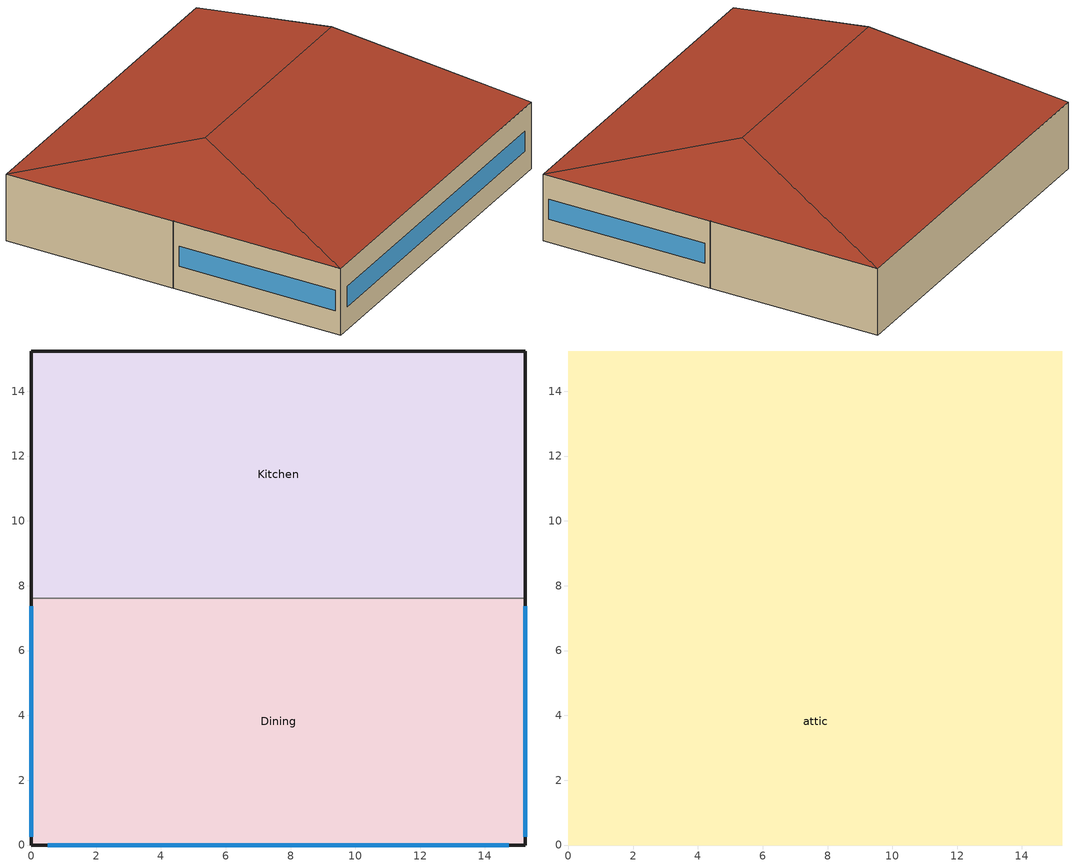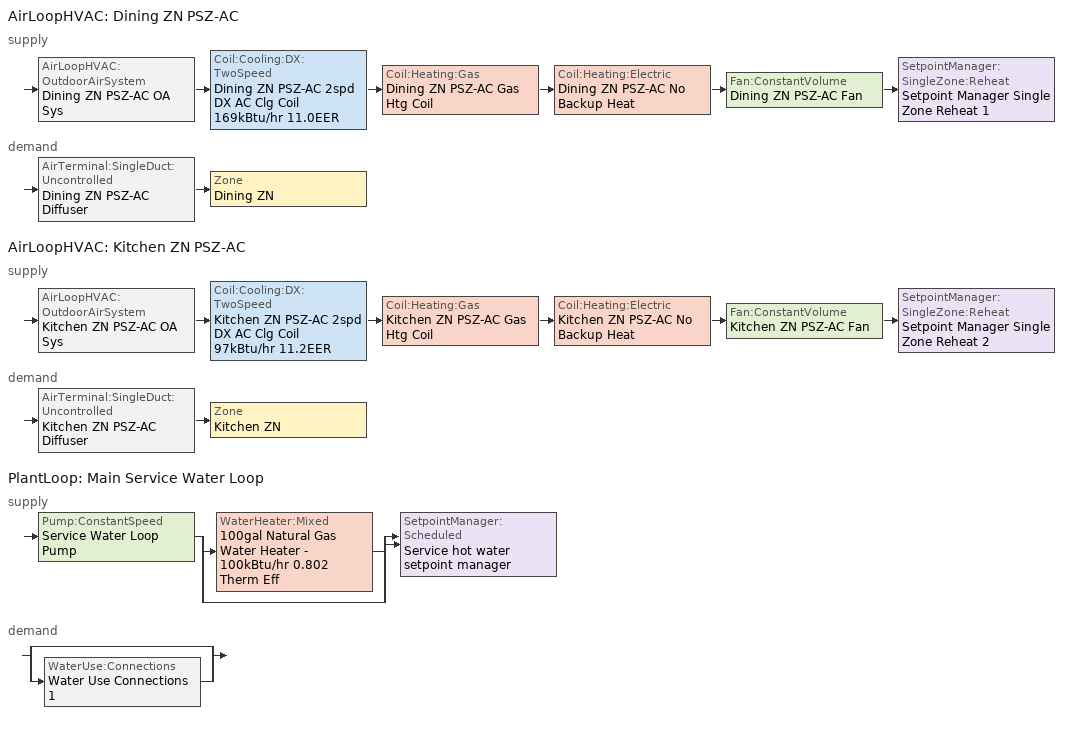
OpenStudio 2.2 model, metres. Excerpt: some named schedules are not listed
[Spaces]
Dining
 floor ground: 15.24,7.62 15.24,0 0,0 0,7.62 z0
 wall outside: 0,7.62 0,0 15.24,0 15.24,7.62 z0:3.05
 wall to Kitchen: 15.24,7.62 0,7.62 z0:3.05
 window: 0.51,0 14.73,0 / 0,7.37 0,0.25 / 15.24,0.25 15.24,7.37 z1.07:1.98
Kitchen
 floor ground: 15.24,15.24 15.24,7.62 0,7.62 0,15.24 z0
 wall outside: 15.24,7.62 15.24,15.24 0,15.24 0,7.62 z0:3.05
attic
 floor to Dining: 15.24,7.62 15.24,0 0,0 0,7.62 z3.05
 floor to Kitchen: 15.24,15.24 15.24,7.62 0,7.62 0,15.24 z3.05
 roof outside: 12.7,7.62,5.59 15.24,15.24,3.05 0,15.24,3.05 2.54,7.62,5.59; 12.7,7.62,5.59 15.24,0,3.05 15.24,15.24,3.05; 2.54,7.62,5.59 0,15.24,3.05 0,0,3.05; 2.54,7.62,5.59 0,0,3.05 15.24,0,3.05 12.7,7.62,5.59
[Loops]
AirLoopHVAC 'Dining ZN PSZ-AC'
 supply: AirLoopHVAC:OutdoorAirSystem 'Dining ZN PSZ-AC OA Sys' > Coil:Cooling:DX:TwoSpeed 'Dining ZN PSZ-AC 2spd DX AC Clg Coil 169kBtu/hr 11.0EER' > Coil:Heating:Gas 'Dining ZN PSZ-AC Gas Htg Coil' > Coil:Heating:Electric 'Dining ZN PSZ-AC No Backup Heat' > Fan:ConstantVolume 'Dining ZN PSZ-AC Fan' > SetpointManager:SingleZone:Reheat 'Setpoint Manager Single Zone Reheat 1'
 demand: AirTerminal:SingleDuct:Uncontrolled 'Dining ZN PSZ-AC Diffuser' > Zone 'Dining ZN'
AirLoopHVAC 'Kitchen ZN PSZ-AC'
 supply: AirLoopHVAC:OutdoorAirSystem 'Kitchen ZN PSZ-AC OA Sys' > Coil:Cooling:DX:TwoSpeed 'Kitchen ZN PSZ-AC 2spd DX AC Clg Coil 97kBtu/hr 11.2EER' > Coil:Heating:Gas 'Kitchen ZN PSZ-AC Gas Htg Coil' > Coil:Heating:Electric 'Kitchen ZN PSZ-AC No Backup Heat' > Fan:ConstantVolume 'Kitchen ZN PSZ-AC Fan' > SetpointManager:SingleZone:Reheat 'Setpoint Manager Single Zone Reheat 2'
 demand: AirTerminal:SingleDuct:Uncontrolled 'Kitchen ZN PSZ-AC Diffuser' > Zone 'Kitchen ZN'
PlantLoop 'Main Service Water Loop'
 supply: Pump:ConstantSpeed 'Service Water Loop Pump' > split
  | WaterHeater:Mixed '100gal Natural Gas Water Heater - 100kBtu/hr 0.802 Therm Eff'
  | bypass
  join > SetpointManager:Scheduled 'Service hot water setpoint manager'
 demand: split
  | bypass
  | WaterUse:Connections 'Water Use Connections 1'
[Site]
Miami Intl Ap_FL_USA: Latitude {deg}=25.82; Longitude {deg}=-80.3; Time Zone {hr}=-5; Elevation {m}=11; Terrain=City
[Building]
-QuickServiceRestaurant-ASHRAE 169-2006-1A created: 2017-11-09 21:39:29 +0000: North Axis {deg}=0; Default Construction Set=90.1-2013 - QckSrvRest - ASHRAE 169-2006-1A; Standards Number of Stories=1; Standards Number of Above Ground Stories=0; Standards Building Type=QuickServiceRestaurant
[Site:WaterMainsTemperature]
Calculation Method=Correlation; Annual Average Outdoor Air Temperature {C}=24.4917; Maximum Difference In Monthly Average Outdoor Air Temperatures {deltaC}=8.7
[SizingPeriod:DesignDay] Barometric Pressure {Pa}=101193; Sky Clearness=0; Rain Indicator=0; Snow Indicator=0; Day of Month=21; Daylight Saving Time Indicator=0; Humidity Indicating Type=Wetbulb; Dry-Bulb Temperature Range Modifier Type=DefaultMultipliers
Name | Maximum Dry-Bulb Temperature {C} | Daily Dry-Bulb Temperature Range {deltaC} | Humidity Indicating Conditions at Maximum Dry-Bulb | Wind Speed {m/s} | Wind Direction {deg} | Month | Day Type | Solar Model Indicator | ASHRAE Taub | ASHRAE Taud
Miami Intl Ap Ann Htg 99.6% Condns DB | 8.7 | 0 | 8.7 | 3.8 | 340 | 1 | WinterDesignDay | ASHRAEClearSky
Miami Intl Ap Ann Clg .4% Condns DB=>MWB | 33.2 | 6.7 | 25.3 | 4.5 | 140 | 7 | SummerDesignDay | ASHRAETau | 0.528 | 1.905
[Site:GroundTemperature:BuildingSurface]
21.01, 21.01, 21.06, 21.19, 21.26, 23.48, 23.8, 23.87, 23.85, 21.58, 21.27, 21.1
[ClimateZones]
Climate Zone Value 1=1A
[Material:NoMass] Thermal Absorptance=0.9; Solar Absorptance=0.7
Name | Roughness | Thermal Resistance {m2-K/W} | Visible Absorptance
CP02 CARPET PAD | VeryRough | 0.21648 | 0.8
Typical Insulation R-0.54 | Smooth | 0.0945033 | 0.7
Typical Carpet Pad | Smooth | 0.21648 | 0.8
Typical Insulation R-9.06 | Smooth | 1.59504 | 0.7
Typical Insulation R-35.4 | Smooth | 6.23479 | 0.7
Typical Insulation R-0.58 | Smooth | 0.101875 | 0.7
Typical Insulation | Smooth | 0.0282222 | 0.7
[Material]
Name | Roughness | Thickness {m} | Conductivity {W/m-K} | Density {kg/m3} | Specific Heat {J/kg-K} | Thermal Absorptance | Solar Absorptance | Visible Absorptance
100mm Normalweight concrete floor | MediumSmooth | 0.1016 | 2.31 | 2322 | 832
G01 13mm gypsum board | Smooth | 0.0127 | 0.16 | 800 | 1090 | 0.9 | 0.7 | 0.5
4 in. Normalweight Concrete Floor | MediumRough | 0.1016 | 2.31 | 2322 | 832 | 0.9 | 0.7 | 0.7
25mm Stucco | Smooth | 0.0254 | 0.72 | 1856 | 840 | 0.9 | 0.7 | 0.7
5/8 in. Gypsum Board | MediumSmooth | 0.0159 | 0.16 | 800 | 1090 | 0.9 | 0.7 | 0.7
8 in. Normalweight Concrete Floor | MediumRough | 0.2032 | 2.31 | 2322 | 832 | 0.9 | 0.7 | 0.7
8 in. Concrete Block Basement Wall | MediumRough | 0.2032 | 1.326 | 1842 | 912 | 0.9 | 0.7 | 0.7
F08 Metal surface | Smooth | 0.0008 | 45.28 | 7824 | 500 | 0.9 | 0.7 | 0.7
G05 25mm wood | MediumSmooth | 0.0254 | 0.15 | 608 | 1630 | 0.9 | 0.5 | 0.5
Std Wood 6inch | MediumSmooth | 0.15 | 0.12 | 540 | 1210 | 0.9 | 0.7 | 0.7
[Construction]
Typical Insulated Exterior Mass Floor R-3.11: Typical Insulation R-0.54, 4 in. Normalweight Concrete Floor, Typical Carpet Pad
Typical Insulated Wood Framed Exterior Wall R-11.24: 25mm Stucco, 5/8 in. Gypsum Board, Typical Insulation R-9.06, 5/8 in. Gypsum Board
Typical Wood Joist Attic Floor R-37.04: 5/8 in. Gypsum Board, Typical Insulation R-35.4
Typical Interior Floor: 100mm Normalweight concrete floor, CP02 CARPET PAD
Typical Interior Wall: G01 13mm gypsum board, G01 13mm gypsum board
Typical Interior Ceiling: CP02 CARPET PAD, 100mm Normalweight concrete floor
Typical Insulated Carpeted 8in Slab Floor: 8 in. Normalweight Concrete Floor, Typical Carpet Pad
Typical Insulated Basement Mass Wall: 8 in. Concrete Block Basement Wall
U 0.60 SHGC 0.25 Dbl 2.5mm air: Glass_2175_LayerAvg, Gap_1_W_0_0025, Glass_2022F_LayerAvg
Typical Insulated Metal Door R-1.43: F08 Metal surface, Typical Insulation R-0.58
Typical Overhead Door: Typical Insulation
U 0.75 SHGC 0.35 Simple Glazing Skylight: U 0.75 SHGC 0.35 Simple Glazing
Typical Interior Window: Clear 3mm
Typical Interior Door; Typical Interior Partition: G05 25mm wood
InteriorFurnishings: Std Wood 6inch
[DefaultConstructionSet]
90.1-2013 - QckSrvRest - ASHRAE 169-2006-1A: Default Exterior Surface Constructions=Default Surface Constructions 1; Default Interior Surface Constructions=Default Surface Constructions 2; Default Ground Contact Surface Constructions=Default Surface Constructions 3; Default Exterior SubSurface Constructions=Default Sub Surface Constructions 1; Default Interior SubSurface Constructions=Default Sub Surface Constructions 2; Interior Partition Construction=Typical Interior Partition
[DefaultSurfaceConstructions]
Name | Floor Construction | Wall Construction | Roof Ceiling Construction
Default Surface Constructions 1 | Typical Insulated Exterior Mass Floor R-3.11 | Typical Insulated Wood Framed Exterior Wall R-11.24 | Typical Wood Joist Attic Floor R-37.04
Default Surface Constructions 2 | Typical Interior Floor | Typical Interior Wall | Typical Interior Ceiling
Default Surface Constructions 3 | Typical Insulated Carpeted 8in Slab Floor | Typical Insulated Basement Mass Wall
[DefaultSubSurfaceConstructions]
Name | Fixed Window Construction | Operable Window Construction | Door Construction | Overhead Door Construction | Skylight Construction | Tubular Daylight Dome Construction | Tubular Daylight Diffuser Construction
Default Sub Surface Constructions 1 | U 0.60 SHGC 0.25 Dbl 2.5mm air | U 0.60 SHGC 0.25 Dbl 2.5mm air | Typical Insulated Metal Door R-1.43 | Typical Overhead Door | U 0.75 SHGC 0.35 Simple Glazing Skylight | Typical Interior Window | Typical Interior Window
Default Sub Surface Constructions 2 | Typical Interior Window | Typical Interior Window | Typical Interior Door
[WindowMaterial:Glazing] Optical Data Type=SpectralAverage; Infrared Transmittance at Normal Incidence=0; Back Side Infrared Hemispherical Emissivity=0.84; Dirt Correction Factor for Solar and Visible Transmittance=1; Solar Diffusing=No
Name | Thickness {m} | Solar Transmittance at Normal Incidence | Front Side Solar Reflectance at Normal Incidence | Back Side Solar Reflectance at Normal Incidence | Visible Transmittance at Normal Incidence | Front Side Visible Reflectance at Normal Incidence | Back Side Visible Reflectance at Normal Incidence | Front Side Infrared Hemispherical Emissivity | Conductivity {W/m-K}
Glass_2175_LayerAvg | 0.0086 | 0.167758 | 0.217606 | 0.437978 | 0.416044 | 0.078729 | 0.10654 | 0.84 | 1
Glass_2022F_LayerAvg | 0.0039 | 0.355897 | 0.394095 | 0.265645 | 0.677694 | 0.042734 | 0.05547 | 0.046 | 1
Clear 3mm | 0.003 | 0.837 | 0.075 | 0.075 | 0.898 | 0.081 | 0.081 | 0.84 | 0.9
[WindowMaterial:Gas]
Gap_1_W_0_0025: Gas Type=Air; Thickness {m}=0.0025
[WindowMaterial:SimpleGlazingSystem]
U 0.75 SHGC 0.35 Simple Glazing: U-Factor {W/m2-K}=4.2587; Solar Heat Gain Coefficient=0.35; Visible Transmittance=0.23
[Space]
Name | Space Type | Building Story | Thermal Zone | Part of Total Floor Area
Dining | QuickServiceRestaurant Dining | Building Story 1 | Dining ZN | Yes
Kitchen | QuickServiceRestaurant Kitchen | Building Story 1 | Kitchen ZN | Yes
attic | QuickServiceRestaurant Attic | Building Story 2 | attic ZN | No
[BuildingStory]
Name | Nominal Z Coordinate {m}
Building Story 1 | 0
Building Story 2 | 3.0488
[SpaceType] Standards Building Type=QuickServiceRestaurant
Name | Default Schedule Set | Design Specification Outdoor Air Object | Standards Space Type
QuickServiceRestaurant Dining | QuickServiceRestaurant Dining Schedule Set | QuickServiceRestaurant Dining Ventilation | Dining
QuickServiceRestaurant Kitchen | QuickServiceRestaurant Kitchen Schedule Set | QuickServiceRestaurant Kitchen Ventilation | Kitchen
QuickServiceRestaurant Attic | QuickServiceRestaurant Attic Schedule Set | QuickServiceRestaurant Attic Ventilation | Attic
[DesignSpecification:OutdoorAir] Outdoor Air Flow per Person {m3/s-person}=0; Outdoor Air Flow Air Changes per Hour {1/hr}=0
Name | Outdoor Air Flow per Floor Area {m3/s-m2} | Outdoor Air Method | Outdoor Air Flow Rate {m3/s}
QuickServiceRestaurant Attic Ventilation | 0
QuickServiceRestaurant Dining Ventilation | 0.0035814 | Sum | 0
QuickServiceRestaurant Kitchen Ventilation | 0.00982478 | Sum | 0
[DefaultScheduleSet]
Name | Number of People Schedule | People Activity Level Schedule | Lighting Schedule | Electric Equipment Schedule | Infiltration Schedule | Gas Equipment Schedule
QuickServiceRestaurant Attic Schedule Set
QuickServiceRestaurant Dining Schedule Set | RestaurantFastFood BLDG_OCC_SCH | RestaurantFastFood ACTIVITY_SCH | RestaurantFastFood BLDG_LIGHT_DINING_SCH_2013 | RestaurantFastFood BLDG_EQUIP_SCH | RestaurantFastFood INFIL_SCH_PNNL
QuickServiceRestaurant Kitchen Schedule Set | RestaurantFastFood BLDG_OCC_SCH | RestaurantFastFood ACTIVITY_SCH | RestaurantFastFood BLDG_LIGHT_KITCHEN_SCH_2010_2013 | RestaurantFastFood BLDG_EQUIP_SCH | RestaurantFastFood INFIL_SCH_PNNL | RestaurantFastFood FF_GAS_EQUIP_SCH
[ThermostatSetpoint:DualSetpoint]
Name | Heating Setpoint Temperature Schedule | Cooling Setpoint Temperature Schedule
QuickServiceRestaurant Attic Thermostat 1
QuickServiceRestaurant Dining Thermostat 1 | RestaurantFastFood HTGSETP_SCH_NO_OPTIMUM | RestaurantFastFood CLGSETP_SCH_NO_OPTIMUM
QuickServiceRestaurant Kitchen Thermostat 1 | RestaurantFastFood HTGSETP_KITCHEN_SCH_NO_OPTIMUM | RestaurantFastFood CLGSETP_KITCHEN_SCH_NO_OPTIMUM
[People:Definition] Number of People Calculation Method=People/Area; Fraction Radiant=0.3
Name | People per Space Floor Area {person/m2}
QuickServiceRestaurant Dining People Definition | 0.753474
QuickServiceRestaurant Kitchen People Definition | 0.0538196
[People] Work Efficiency Schedule=Work Efficiency Schedule; Clothing Insulation Schedule=Clothing Schedule; Air Velocity Schedule=Air Velocity Schedule
Name | People Definition | Space or SpaceType
QuickServiceRestaurant Dining People | QuickServiceRestaurant Dining People Definition | QuickServiceRestaurant Dining
QuickServiceRestaurant Kitchen People | QuickServiceRestaurant Kitchen People Definition | QuickServiceRestaurant Kitchen
[Lights:Definition] Design Level Calculation Method=Watts/Area; Fraction Visible=0.2
Name | Watts per Space Floor Area {W/m2} | Fraction Radiant
QuickServiceRestaurant Dining Lights Definition | 6.99654 | 0.37
QuickServiceRestaurant Kitchen Lights Definition | 13.0243 | 0.7
[Lights]
Name | Lights Definition | Space or SpaceType
QuickServiceRestaurant Dining Lights | QuickServiceRestaurant Dining Lights Definition | QuickServiceRestaurant Dining
QuickServiceRestaurant Kitchen Lights | QuickServiceRestaurant Kitchen Lights Definition | QuickServiceRestaurant Kitchen
[ElectricEquipment:Definition]
Name | Design Level Calculation Method | Watts per Space Floor Area {W/m2} | Fraction Latent | Fraction Radiant | Fraction Lost | Design Level {W}
QuickServiceRestaurant Dining Elec Equip Definition | Watts/Area | 116.788 | 0.25 | 0.3
QuickServiceRestaurant Kitchen Elec Equip Definition | Watts/Area | 270.885 | 0.25 | 0.3 | 0.3
Kitchen Electric Equipment Definition1 | EquipmentLevel |  | 0 | 0.25 | 0 | 457.5
Kitchen Electric Equipment Definition2 | EquipmentLevel |  | 0 | 0.25 | 0 | 570
[ElectricEquipment]
Name | Electric Equipment Definition | Space or SpaceType | Schedule
QuickServiceRestaurant Dining Elec Equip | QuickServiceRestaurant Dining Elec Equip Definition | QuickServiceRestaurant Dining
QuickServiceRestaurant Kitchen Elec Equip | QuickServiceRestaurant Kitchen Elec Equip Definition | QuickServiceRestaurant Kitchen
Kitchen_Reach-in-Freezer | Kitchen Electric Equipment Definition1 | QuickServiceRestaurant Kitchen | RestaurantFastFood ALWAYS_ON
Kitchen_Reach-in-Refrigerator | Kitchen Electric Equipment Definition2 | QuickServiceRestaurant Kitchen | RestaurantFastFood ALWAYS_ON
[GasEquipment:Definition]
QuickServiceRestaurant Kitchen Gas Equip Definition: Design Level Calculation Method=Watts/Area; Watts per Space Floor Area {W/m2}=791.361; Fraction Latent=0.1; Fraction Radiant=0.2; Fraction Lost=0.7
[GasEquipment]
QuickServiceRestaurant Kitchen Gas Equip: Gas Equipment Definition=QuickServiceRestaurant Kitchen Gas Equip Definition; Space or SpaceType=QuickServiceRestaurant Kitchen
[SpaceInfiltration:DesignFlowRate]
Name | Space or SpaceType | Schedule | Design Flow Rate Calculation Method | Flow per Exterior Surface Area {m3/s-m2} | Constant Term Coefficient | Temperature Term Coefficient | Velocity Term Coefficient | Velocity Squared Term Coefficient | Design Flow Rate {m3/s}
Dining Infiltration | Dining | RestaurantFastFood INFIL_SCH_PNNL | Flow/ExteriorArea | 0.000569573 | 0 | 0 | 0.224 | 0
Kitchen Infiltration | Kitchen | RestaurantFastFood INFIL_SCH_PNNL | Flow/ExteriorArea | 0.000569573 | 0 | 0 | 0.224 | 0
Dining door Infiltration | Dining | RestaurantFastFood DOOR_INFIL_SCH | Flow/Space |  |  |  |  |  | 0.902835
Space Infiltration Design Flow Rate 2 | attic | Always On | Flow/Space |  |  |  |  |  | 0.0729
[InternalMass:Definition]
Internal Mass Definition 1: Construction=InteriorFurnishings; Design Level Calculation Method=SurfaceArea/Area; Surface Area per Space Floor Area=2
[InternalMass] Internal Mass Definition=Internal Mass Definition 1
Name | Space or SpaceType
Dining Mass; Dining Mass 1 | Dining
Kitchen Mass; Kitchen Mass 1; Kitchen Mass 2; Kitchen Mass 3 | Kitchen
[ThermalZone] Use Ideal Air Loads=No
Name | Thermostat | Primary Daylighting Control | Fraction of Zone Controlled by Primary Daylighting Control | Secondary Daylighting Control | Fraction of Zone Controlled by Secondary Daylighting Control
attic ZN | QuickServiceRestaurant Attic Thermostat 1
Dining ZN | QuickServiceRestaurant Dining Thermostat 1 | Dining Daylt Sensor 1 | 0.452426 | Dining Daylt Sensor 2 | 0.317208
Kitchen ZN | QuickServiceRestaurant Kitchen Thermostat 1
[Sizing:Zone] Zone Cooling Design Supply Air Temperature Input Method=SupplyAirTemperature; Zone Cooling Design Supply Air Temperature Difference {deltaC}=11.11; Zone Heating Design Supply Air Temperature Input Method=SupplyAirTemperature; Zone Heating Design Supply Air Temperature {C}=40; Zone Heating Design Supply Air Temperature Difference {deltaC}=11.11; Zone Cooling Design Supply Air Humidity Ratio {kg-H2O/kg-air}=0.0085; Zone Heating Design Supply Air Humidity Ratio {kg-H2O/kg-air}=0.008; Heating Design Air Flow Method=DesignDay; Account for Dedicated Outdoor Air System=No; Dedicated Outdoor Air System Control Strategy=NeutralSupplyAir; Dedicated Outdoor Air Low Setpoint Temperature for Design {C}=autosize; Dedicated Outdoor Air High Setpoint Temperature for Design {C}=autosize
Name | Zone Cooling Design Supply Air Temperature {C} | Cooling Design Air Flow Method | Cooling Minimum Air Flow per Zone Floor Area {m3/s-m2}
attic ZN | 14 | DesignDay
Dining ZN | 12.8 | DesignDayWithLimit | 0.00358118
Kitchen ZN | 12.8 | DesignDayWithLimit | 0
[Zone equipment]
Dining ZN: Dining ZN PSZ-AC Diffuser, Dining ZN Exhaust Fan
Kitchen ZN: Kitchen ZN PSZ-AC Diffuser, Kitchen ZN Exhaust Fan
[AirLoopHVAC] Availability Schedule=RestaurantFastFood HVACOperationSchd; Design Supply Air Flow Rate {m3/s}=AutoSize
Name | Availability Manager
Dining ZN PSZ-AC | Availability Manager Night Cycle 1
Kitchen ZN PSZ-AC | Availability Manager Night Cycle 2
[Sizing:System] Type of Load to Size On=Sensible; Design Outdoor Air Flow Rate {m3/s}=Autosize; Minimum System Air Flow Ratio=1; Preheat Design Temperature {C}=7; Preheat Design Humidity Ratio {kg-H2O/kg-Air}=0.008; Precool Design Temperature {C}=12.8; Precool Design Humidity Ratio {kg-H2O/kg-Air}=0.008; Central Cooling Design Supply Air Temperature {C}=12.8; Central Heating Design Supply Air Temperature {C}=40; Sizing Option=Coincident; 100% Outdoor Air in Cooling=No; 100% Outdoor Air in Heating=No; Central Cooling Design Supply Air Humidity Ratio {kg-H2O/kg-Air}=0.0085; Central Heating Design Supply Air Humidity Ratio {kg-H2O/kg-Air}=0.008; Cooling Design Air Flow Method=DesignDay; Cooling Design Air Flow Rate {m3/s}=0; Heating Design Air Flow Method=DesignDay; Heating Design Air Flow Rate {m3/s}=0; System Outdoor Air Method=ZoneSum; Zone Maximum Outdoor Air Fraction=1; Cooling Supply Air Flow Rate Per Floor Area {m3/s-m2}=0.00996765; Cooling Fraction of Autosized Cooling Supply Air Flow Rate=1; Cooling Supply Air Flow Rate Per Unit Cooling Capacity {m3/s-W}=3.94755e-05; Heating Supply Air Flow Rate Per Floor Area {m3/s-m2}=0.00996765; Heating Fraction of Autosized Heating Supply Air Flow Rate=1; Heating Fraction of Autosized Cooling Supply Air Flow Rate=1; Heating Supply Air Flow Rate Per Unit Heating Capacity {m3/s-W}=3.15882e-05; Cooling Design Capacity Method=CoolingDesignCapacity; Cooling Design Capacity {W}=autosize; Cooling Design Capacity Per Floor Area {W/m2}=234.7; Fraction of Autosized Cooling Design Capacity=1; Heating Design Capacity Method=HeatingDesignCapacity; Heating Design Capacity {W}=autosize; Heating Design Capacity Per Floor Area {W/m2}=157; Fraction of Autosized Heating Design Capacity=1; Central Cooling Capacity Control Method=OnOff
Dining ZN PSZ-AC; Kitchen ZN PSZ-AC
[SetpointManager:SingleZone:Reheat] Minimum Supply Air Temperature {C}=10; Maximum Supply Air Temperature {C}=50
Name | Control Zone
Setpoint Manager Single Zone Reheat 1 | Dining ZN
Setpoint Manager Single Zone Reheat 2 | Kitchen ZN
[Fan:ConstantVolume] Availability Schedule=RestaurantFastFood HVACOperationSchd; Pressure Rise {Pa}=622.722; Maximum Flow Rate {m3/s}=AutoSize
Name | Fan Efficiency | Motor Efficiency
Dining ZN PSZ-AC Fan | 0.58175 | 0.895
Kitchen ZN PSZ-AC Fan | 0.56225 | 0.865
[Coil:Heating:Gas] Availability Schedule=Always On Discrete; Gas Burner Efficiency=0.8; Nominal Capacity {W}=AutoSize; Parasitic Electric Load {W}=0; Parasitic Gas Load {W}=0
Dining ZN PSZ-AC Gas Htg Coil; Kitchen ZN PSZ-AC Gas Htg Coil
[Coil:Heating:Electric] Availability Schedule=Always Off Discrete; Nominal Capacity {W}=0
Dining ZN PSZ-AC No Backup Heat; Kitchen ZN PSZ-AC No Backup Heat
[Coil:Cooling:DX:TwoSpeed] Availability Schedule=Always On Discrete; Rated High Speed Total Cooling Capacity {W}=Autosize; Rated High Speed Sensible Heat Ratio=Autosize; Rated High Speed Air Flow Rate {m3/s}=Autosize; Rated Low Speed Total Cooling Capacity {W}=Autosize; Rated Low Speed Sensible Heat Ratio=0.69; Condenser Type=AirCooled; High Speed Evaporative Condenser Effectiveness=0; High Speed Evaporative Condenser Air Flow Rate {m3/s}=Autosize; High Speed Evaporative Condenser Pump Rated Power Consumption {W}=Autosize; Low Speed Evaporative Condenser Effectiveness=0; Low Speed Evaporative Condenser Air Flow Rate {m3/s}=Autosize; Low Speed Evaporative Condenser Pump Rated Power Consumption {W}=Autosize; Basin Heater Capacity {W/K}=10; Basin Heater Setpoint Temperature {C}=2
Name | Rated High Speed COP {W/W} | Total Cooling Capacity Function of Temperature Curve | Total Cooling Capacity Function of Flow Fraction Curve | Energy Input Ratio Function of Temperature Curve | Energy Input Ratio Function of Flow Fraction Curve | Part Load Fraction Correlation Curve | Rated Low Speed COP {W/W} | Low Speed Total Cooling Capacity Function of Temperature Curve | Low Speed Energy Input Ratio Function of Temperature Curve
Dining ZN PSZ-AC 2spd DX AC Clg Coil 169kBtu/hr 11.0EER | 3.86404 | CoilClgDXQRatio_fTwbToadbSI | CoilClgDXDblQRatio_fCFMRatio | CoilClgDXEIRRatio_fTwbToadbSI | CoilClgDXDblEIRRatio_fCFMRatio | CoilClgDXEIRRatio_fQFrac | 3.86404 | CoilClgDXQRatio_fTwbToadbSI 1 | CoilClgDXEIRRatio_fTwbToadbSI 1
Kitchen ZN PSZ-AC 2spd DX AC Clg Coil 97kBtu/hr 11.2EER | 3.87052 | CoilClgDXQRatio_fTwbToadbSI 2 | CoilClgDXDblQRatio_fCFMRatio 1 | CoilClgDXEIRRatio_fTwbToadbSI 2 | CoilClgDXDblEIRRatio_fCFMRatio 1 | CoilClgDXEIRRatio_fQFrac 1 | 3.87052 | CoilClgDXQRatio_fTwbToadbSI 3 | CoilClgDXEIRRatio_fTwbToadbSI 3
[Controller:OutdoorAir] Minimum Outdoor Air Flow Rate {m3/s}=0; Maximum Outdoor Air Flow Rate {m3/s}=Autosize; Economizer Control Type=NoEconomizer; Economizer Control Action Type=ModulateFlow; Economizer Maximum Limit Dry-Bulb Temperature {C}=28; Economizer Maximum Limit Enthalpy {J/kg}=64000; Economizer Minimum Limit Dry-Bulb Temperature {C}=-100; Lockout Type=NoLockout; Minimum Limit Type=FixedMinimum; Minimum Outdoor Air Schedule=Always On Discrete; High Humidity Control=No; Heat Recovery Bypass Control Type=BypassWhenWithinEconomizerLimits
Name | Controller Mechanical Ventilation
Dining ZN PSZ-AC OA Sys Controller | Controller Mechanical Ventilation 1
Kitchen ZN PSZ-AC OA Sys Controller | Controller Mechanical Ventilation 2
[Controller:MechanicalVentilation] Availability Schedule=Always On Discrete; System Outdoor Air Method=ZoneSum
Controller Mechanical Ventilation 1; Controller Mechanical Ventilation 2
[AirLoopHVAC:OutdoorAirSystem]
Name | Controller
Dining ZN PSZ-AC OA Sys | Dining ZN PSZ-AC OA Sys Controller
Kitchen ZN PSZ-AC OA Sys | Kitchen ZN PSZ-AC OA Sys Controller
[AvailabilityManager:NightCycle] Control Type=CycleOnAny; Thermostat Tolerance {deltaC}=1; Cycling Run Time {s}=3600
Availability Manager Night Cycle 1; Availability Manager Night Cycle 2
[AirTerminal:SingleDuct:Uncontrolled] Availability Schedule=Always On Discrete; Maximum Air Flow Rate {m3/s}=AutoSize
Dining ZN PSZ-AC Diffuser; Kitchen ZN PSZ-AC Diffuser
[Fan:ZoneExhaust] Availability Schedule=RestaurantFastFood Hours_of_operation; System Availability Manager Coupling Mode=Decoupled
Name | Fan Efficiency | Pressure Rise {Pa} | Maximum Flow Rate {m3/s} | Balanced Exhaust Fraction Schedule
Kitchen ZN Exhaust Fan | 0.385 | 124.544 | 1.557427 | RestaurantFastFood Kitchen Exhaust Fan Balanced Exhaust Fraction Schedule_2007_2010_2013
Dining ZN Exhaust Fan | 1 | 0 | 0.416
[Refrigeration:Case] Availability Schedule=Always On Discrete; Zone=Kitchen ZN; Rated Ambient Temperature {C}=23.8889; Rated Ambient Relative Humidity {percent}=55; Latent Case Credit Curve Type=CaseTemperatureMethod; Standard Case Lighting Power per Unit Length {W/m}=33; Case Lighting Schedule=RestaurantFastFood walkin_occ_lght_SCH; Fraction of Lighting Energy to Case=1; Anti-Sweat Heater Control Type=None; Humidity at Zero Anti-Sweat Heater Energy {percent}=0; Case Height {m}=0; Defrost Energy Correction Curve Type=None
Name | Rated Total Cooling Capacity per Unit Length {W/m} | Rated Latent Heat Ratio | Rated Runtime Fraction | Case Length {m} | Case Operating Temperature {C} | Latent Case Credit Curve | Standard Case Fan Power per Unit Length {W/m} | Operating Case Fan Power per Unit Length {W/m} | Fraction of Anti-Sweat Heater Energy to Case | Case Defrost Power per Unit Length {W/m} | Case Defrost Type | Case Defrost Schedule | Case Defrost Drip-Down Schedule | Under Case HVAC Return Air Fraction | Refrigerated Case Restocking Schedule | Case Credit Fraction Schedule
Kitchen ZN Walkin Freezer | 688 | 0.1 | 0.4 | 2.44 | -23 | Single Shelf Horizontal Latent Energy Multiplier_After2004 | 21.143 | 21.143 | 0 | 1291.7 | Electric | Refrigeration Defrost Schedule | Refrigeration Defrost DripDown Schedule | 0 | RestaurantFastFood Kitchen_Case:1_WALKINFREEZER_WalkInStockingSched | Refrigeration Case Credit Schedule
Kitchen ZN Display Case | 734 | 0.08 | 0.85 | 3.05 | 2 | Multi Shelf Vertical Latent Energy Multiplier | 18.857 | 18.857 | 0.2 | 0 | OffCycle | Refrigeration Defrost Schedule 1 |  | 0.05 | RestaurantFastFood Kitchen_Case:2_SELFCONTAINEDDISPLAYCASE_CaseStockingSched
[Refrigeration:Compressor] Rated Return Gas Temperature {C}=18.3; Rated Subcooling {deltaC}=0
Name | Refrigeration Compressor Power Curve | Refrigeration Compressor Capacity Curve
Refrigeration Compressor 1 | Refrigeration Compressor Power Curve | Refrigeration Compressor Capacity Curve
Refrigeration Compressor 2 | Refrigeration Compressor Power Curve 1 | Refrigeration Compressor Capacity Curve 1
[Refrigeration:Condenser:AirCooled] Rated Subcooling Temperature Difference {deltaC}=0; Condenser Fan Speed Control Type=VariableSpeed; Rated Fan Power {W}=330; Minimum Fan Air Flow Ratio=0.25
Name | Rated Effective Total Heat Rejection Rate Curve
Refrigeration Condenser Air Cooled 1 | Refrigeration Condenser Air Cooled HR Curve
Refrigeration Condenser Air Cooled 2 | Refrigeration Condenser Air Cooled HR Curve 1
[Refrigeration:System] Minimum Condensing Temperature {C}=21; Refrigeration System Working Fluid Type=R404a; Suction Temperature Control Type=ConstantSuctionTemperature; Suction Piping Zone=Kitchen ZN
Name | Refrigeration Condenser
Refrigeration System 1 | Refrigeration Condenser Air Cooled 1
Refrigeration System 2 | Refrigeration Condenser Air Cooled 2
[ZoneMixing]
Zone Mixing 1: Zone=Kitchen ZN; Schedule=RestaurantFastFood Hours_of_operation; Design Flow Rate Calculation Method=Flow/Zone; Design Flow Rate {m3/s}=0.416067; Source Zone=Dining ZN; Delta Temperature {deltaC}=0
[PlantLoop]
Main Service Water Loop: Glycol Concentration=0; Maximum Loop Temperature {C}=60; Minimum Loop Temperature {C}=10; Plant Loop Volume {m3}=Autocalculate; Load Distribution Scheme=Optimal
[Sizing:Plant]
Main Service Water Loop: Loop Type=Heating; Design Loop Exit Temperature {C}=60; Loop Design Temperature Difference {deltaC}=5; Sizing Option=NonCoincident; Zone Timesteps in Averaging Window=1; Coincident Sizing Factor Mode=None
[SetpointManager:Scheduled]
Service hot water setpoint manager: Control Variable=Temperature; Schedule=Service Water Loop Temp - 140F
[Pump:ConstantSpeed]
Service Water Loop Pump: Rated Flow Rate {m3/s}=autosize; Rated Pump Head {Pa}=0.001; Rated Power Consumption {W}=autosize; Motor Efficiency=0.7; Fraction of Motor Inefficiencies to Fluid Stream=0; Pump Control Type=Intermittent
[WaterHeater:Mixed]
100gal Natural Gas Water Heater - 100kBtu/hr 0.802 Therm Eff: Tank Volume {m3}=0.378541; Setpoint Temperature Schedule=Service Water Loop Temp - 140F; Deadband Temperature Difference {deltaC}=2; Maximum Temperature Limit {C}=82.2222; Heater Control Type=Cycle; Heater Maximum Capacity {W}=29307.1; Heater Fuel Type=NaturalGas; Heater Thermal Efficiency=0.802329; Off Cycle Parasitic Fuel Consumption Rate {W}=19.9992; Off Cycle Parasitic Fuel Type=NaturalGas; Off Cycle Parasitic Heat Fraction to Tank=0.8; On Cycle Parasitic Fuel Consumption Rate {W}=19.9992; On Cycle Parasitic Fuel Type=NaturalGas; On Cycle Parasitic Heat Fraction to Tank=0; Ambient Temperature Indicator=Schedule; Ambient Temperature Schedule=Water Heater Ambient Temp Schedule - 70F; Off Cycle Loss Coefficient to Ambient Temperature {W/K}=1.75535; On Cycle Loss Coefficient to Ambient Temperature {W/K}=1.75535; Use Side Effectiveness=1; Source Side Effectiveness=1; Use Side Design Flow Rate {m3/s}=autosize; Source Side Design Flow Rate {m3/s}=autosize; Indirect Water Heating Recovery Time {hr}=1.5
[WaterUse:Connections]
Water Use Connections 1: Water Use Equipment Name 1=Kitchen Service Water Use 0.67gal/min
[WaterUse:Equipment:Definition]
Kitchen Service Water Use Def 0.67gal/min: Peak Flow Rate {m3/s}=4.20756e-05; Target Temperature Schedule=Schedule Ruleset 5; Sensible Fraction Schedule=Schedule Ruleset 3; Latent Fraction Schedule=Schedule Ruleset 4
[WaterUse:Equipment]
Kitchen Service Water Use 0.67gal/min: Water Use Equipment Definition=Kitchen Service Water Use Def 0.67gal/min; Flow Rate Fraction Schedule=RestaurantFastFood BLDG_SWH_SCH
[Exterior:Lights:Definition]
Name | Design Level {W}
Occ Sensing Exterior Lights Def | 1039.09
NonDimming Exterior Lights Def | 122.81
[Exterior:Lights] Control Option=AstronomicalClock
Name | Exterior Lights Definition | Schedule
Occ Sensing Exterior Lights Def | Occ Sensing Exterior Lights Def | RestaurantFastFood Exterior_lighting_schedule_b
NonDimming Exterior Lights Def | NonDimming Exterior Lights Def | RestaurantFastFood Exterior_lighting_schedule_a
[Daylighting:Control] Space=Dining; Position X-Coordinate {m}=7.6215; Position Z-Coordinate {m}=0.762; Illuminance Setpoint {lux}=300; Lighting Control Type=Stepped; Minimum Input Power Fraction for Continuous Dimming Control=0.3; Minimum Light Output Fraction for Continuous Dimming Control=0.2; Number of Stepped Control Steps=3; Probability Lighting will be Reset When Needed in Manual Stepped Control=1; Maximum Allowable Discomfort Glare Index=22
Name | Position Y-Coordinate {m}
Dining Daylt Sensor 1 | 1.307922
Dining Daylt Sensor 2 | 2.635661
[Schedule:Ruleset]
Name | Default Day Schedule | Summer Design Day Schedule | Winter Design Day Schedule
Clothing Schedule | Clothing Schedule Default Winter Clothes
Air Velocity Schedule | Air Velocity Schedule Default
Work Efficiency Schedule | Work Efficiency Schedule Default
RestaurantFastFood BLDG_OCC_SCH | RestaurantFastFood BLDG_OCC_SCH Default | RestaurantFastFood BLDG_OCC_SCH Summer Design Day | RestaurantFastFood BLDG_OCC_SCH Winter Design Day
RestaurantFastFood ACTIVITY_SCH | RestaurantFastFood ACTIVITY_SCH Default | RestaurantFastFood ACTIVITY_SCH Summer Design Day | RestaurantFastFood ACTIVITY_SCH Winter Design Day
RestaurantFastFood BLDG_LIGHT_DINING_SCH_2013 | RestaurantFastFood BLDG_LIGHT_DINING_SCH_2013 Default | RestaurantFastFood BLDG_LIGHT_DINING_SCH_2013 Summer Design Day | RestaurantFastFood BLDG_LIGHT_DINING_SCH_2013 Winter Design Day
RestaurantFastFood BLDG_EQUIP_SCH | RestaurantFastFood BLDG_EQUIP_SCH Default | RestaurantFastFood BLDG_EQUIP_SCH Summer Design Day | RestaurantFastFood BLDG_EQUIP_SCH Winter Design Day
RestaurantFastFood INFIL_SCH_PNNL | RestaurantFastFood INFIL_SCH_PNNL Default | RestaurantFastFood INFIL_SCH_PNNL Summer Design Day | RestaurantFastFood INFIL_SCH_PNNL Winter Design Day
RestaurantFastFood HTGSETP_SCH_NO_OPTIMUM | RestaurantFastFood HTGSETP_SCH_NO_OPTIMUM Default | RestaurantFastFood HTGSETP_SCH_NO_OPTIMUM Summer Design Day | RestaurantFastFood HTGSETP_SCH_NO_OPTIMUM Winter Design Day
RestaurantFastFood CLGSETP_SCH_NO_OPTIMUM | RestaurantFastFood CLGSETP_SCH_NO_OPTIMUM Default | RestaurantFastFood CLGSETP_SCH_NO_OPTIMUM Summer Design Day | RestaurantFastFood CLGSETP_SCH_NO_OPTIMUM Winter Design Day
RestaurantFastFood BLDG_LIGHT_KITCHEN_SCH_2010_2013 | RestaurantFastFood BLDG_LIGHT_KITCHEN_SCH_2010_2013 Default | RestaurantFastFood BLDG_LIGHT_KITCHEN_SCH_2010_2013 Summer Design Day | RestaurantFastFood BLDG_LIGHT_KITCHEN_SCH_2010_2013 Winter Design Day
RestaurantFastFood FF_GAS_EQUIP_SCH | RestaurantFastFood FF_GAS_EQUIP_SCH Default | RestaurantFastFood FF_GAS_EQUIP_SCH Summer Design Day | RestaurantFastFood FF_GAS_EQUIP_SCH Winter Design Day
RestaurantFastFood HTGSETP_KITCHEN_SCH_NO_OPTIMUM | RestaurantFastFood HTGSETP_KITCHEN_SCH_NO_OPTIMUM Default | RestaurantFastFood HTGSETP_KITCHEN_SCH_NO_OPTIMUM Summer Design Day | RestaurantFastFood HTGSETP_KITCHEN_SCH_NO_OPTIMUM Winter Design Day
RestaurantFastFood CLGSETP_KITCHEN_SCH_NO_OPTIMUM | RestaurantFastFood CLGSETP_KITCHEN_SCH_NO_OPTIMUM Default | RestaurantFastFood CLGSETP_KITCHEN_SCH_NO_OPTIMUM Summer Design Day | RestaurantFastFood CLGSETP_KITCHEN_SCH_NO_OPTIMUM Winter Design Day
RestaurantFastFood HVACOperationSchd | RestaurantFastFood HVACOperationSchd Default | RestaurantFastFood HVACOperationSchd Summer Design Day | RestaurantFastFood HVACOperationSchd Winter Design Day
RestaurantFastFood Hours_of_operation | RestaurantFastFood Hours_of_operation Default | RestaurantFastFood Hours_of_operation Summer Design Day | RestaurantFastFood Hours_of_operation Winter Design Day
RestaurantFastFood Kitchen Exhaust Fan Balanced Exhaust Fraction Schedule_2007_2010_2013 | RestaurantFastFood Kitchen Exhaust Fan Balanced Exhaust Fraction Schedule_2007_2010_2013 Default | RestaurantFastFood Kitchen Exhaust Fan Balanced Exhaust Fraction Schedule_2007_2010_2013 Summer Design Day | RestaurantFastFood Kitchen Exhaust Fan Balanced Exhaust Fraction Schedule_2007_2010_2013 Winter Design Day
Refrigeration Defrost Schedule | Refrigeration Defrost Schedule Default
Refrigeration Defrost DripDown Schedule | Refrigeration Defrost DripDown Schedule Default
Refrigeration Case Credit Schedule | Refrigeration Case Credit Schedule Default
RestaurantFastFood walkin_occ_lght_SCH | RestaurantFastFood walkin_occ_lght_SCH Default | RestaurantFastFood walkin_occ_lght_SCH Summer Design Day | RestaurantFastFood walkin_occ_lght_SCH Winter Design Day
RestaurantFastFood Kitchen_Case:1_WALKINFREEZER_WalkInStockingSched | RestaurantFastFood Kitchen_Case:1_WALKINFREEZER_WalkInStockingSched Default | RestaurantFastFood Kitchen_Case:1_WALKINFREEZER_WalkInStockingSched Summer Design Day | RestaurantFastFood Kitchen_Case:1_WALKINFREEZER_WalkInStockingSched Winter Design Day
Refrigeration Defrost Schedule 1 | Refrigeration Defrost Schedule Default 1
RestaurantFastFood Kitchen_Case:2_SELFCONTAINEDDISPLAYCASE_CaseStockingSched | RestaurantFastFood Kitchen_Case:2_SELFCONTAINEDDISPLAYCASE_CaseStockingSched Default | RestaurantFastFood Kitchen_Case:2_SELFCONTAINEDDISPLAYCASE_CaseStockingSched Summer Design Day | RestaurantFastFood Kitchen_Case:2_SELFCONTAINEDDISPLAYCASE_CaseStockingSched Winter Design Day
RestaurantFastFood ALWAYS_ON | RestaurantFastFood ALWAYS_ON Default | RestaurantFastFood ALWAYS_ON Summer Design Day | RestaurantFastFood ALWAYS_ON Winter Design Day
RestaurantFastFood DOOR_INFIL_SCH | RestaurantFastFood DOOR_INFIL_SCH Default | RestaurantFastFood DOOR_INFIL_SCH Summer Design Day | RestaurantFastFood DOOR_INFIL_SCH Winter Design Day
Always On | Always On Default
Service Water Loop Temp - 140F | Service Water Loop Temp - 140F Default
Water Heater Ambient Temp Schedule - 70F | Water Heater Ambient Temp Schedule - 70F Default
Schedule Ruleset 3 | Schedule Day 45
Schedule Ruleset 4 | Schedule Day 46
Schedule Ruleset 5 | Schedule Day 47
RestaurantFastFood BLDG_SWH_SCH | RestaurantFastFood BLDG_SWH_SCH Default | RestaurantFastFood BLDG_SWH_SCH Summer Design Day | RestaurantFastFood BLDG_SWH_SCH Winter Design Day
RestaurantFastFood Exterior_lighting_schedule_b | RestaurantFastFood Exterior_lighting_schedule_b Default | RestaurantFastFood Exterior_lighting_schedule_b Summer Design Day | RestaurantFastFood Exterior_lighting_schedule_b Winter Design Day
RestaurantFastFood Exterior_lighting_schedule_a | RestaurantFastFood Exterior_lighting_schedule_a Default | RestaurantFastFood Exterior_lighting_schedule_a Summer Design Day | RestaurantFastFood Exterior_lighting_schedule_a Winter Design Day
[Schedule:Day]
Clothing Schedule Default Winter Clothes; RestaurantFastFood BLDG_OCC_SCH Summer Design Day; RestaurantFastFood BLDG_LIGHT_DINING_SCH_2013 Summer Design Day; RestaurantFastFood BLDG_LIGHT_KITCHEN_SCH_2010_2013 Summer Design Day; RestaurantFastFood walkin_occ_lght_SCH Summer Design Day; RestaurantFastFood ALWAYS_ON Default; RestaurantFastFood ALWAYS_ON Winter Design Day; RestaurantFastFood ALWAYS_ON Summer Design Day; RestaurantFastFood DOOR_INFIL_SCH Summer Design Day; Always On Default: 24, 0, 1
Air Velocity Schedule Default: 24, 0, 0.2
Work Efficiency Schedule Default; RestaurantFastFood BLDG_OCC_SCH Winter Design Day; RestaurantFastFood BLDG_LIGHT_DINING_SCH_2013 Winter Design Day; RestaurantFastFood BLDG_EQUIP_SCH Winter Design Day; RestaurantFastFood BLDG_LIGHT_KITCHEN_SCH_2010_2013 Winter Design Day; RestaurantFastFood FF_GAS_EQUIP_SCH Winter Design Day; RestaurantFastFood walkin_occ_lght_SCH Winter Design Day; RestaurantFastFood DOOR_INFIL_SCH Winter Design Day: 24, 0, 0
RestaurantFastFood BLDG_OCC_SCH Default: 1, 0, 0.05, 6, 0, 0, 7, 0, 0.05, 9, 0, 0.5, 11, 0, 0.2, 12, 0, 0.3, 14, 0, 0.5, 15, 0, 0.3, 16, 0, 0.2, 17, 0, 0.25, 18, 0, 0.35, 19, 0, 0.55, 20, 0, 0.65, 21, 0, 0.7, 22, 0, 0.35, 24, 0, 0.2
RestaurantFastFood ACTIVITY_SCH Default; RestaurantFastFood ACTIVITY_SCH Winter Design Day; RestaurantFastFood ACTIVITY_SCH Summer Design Day: 24, 0, 120
RestaurantFastFood BLDG_LIGHT_DINING_SCH_2013 Default: 1, 0, 0.1865, 6, 0, 0.15, 8, 0, 0.2797, 10, 0, 0.4662, 16, 0, 0.6527, 22, 0, 0.5594, 23, 0, 0.4662, 24, 0, 0.2797
RestaurantFastFood BLDG_EQUIP_SCH Default; RestaurantFastFood FF_GAS_EQUIP_SCH Default: 1, 0, 0.03, 2, 0, 0.02, 3, 0, 0.03, 4, 0, 0.02, 5, 0, 0.05, 6, 0, 0.12, 7, 0, 0.13, 8, 0, 0.15, 9, 0, 0.18, 10, 0, 0.21, 11, 0, 0.26, 12, 0, 0.29, 13, 0, 0.27, 14, 0, 0.25, 16, 0, 0.23, 18, 0, 0.26, 19, 0, 0.24, 20, 0, 0.22, 21, 0, 0.2, 22, 0, 0.18, 23, 0, 0.09, 24, 0, 0.03
RestaurantFastFood BLDG_EQUIP_SCH Summer Design Day; RestaurantFastFood FF_GAS_EQUIP_SCH Summer Design Day: 24, 0, 0.29
RestaurantFastFood INFIL_SCH_PNNL Default; RestaurantFastFood INFIL_SCH_PNNL Winter Design Day; RestaurantFastFood INFIL_SCH_PNNL Summer Design Day: 1, 0, 0.25, 5, 0, 1, 24, 0, 0.25
RestaurantFastFood HTGSETP_SCH_NO_OPTIMUM Default: 3, 0, 15.56, 24, 0, 21.11
RestaurantFastFood HTGSETP_SCH_NO_OPTIMUM Summer Design Day; RestaurantFastFood HTGSETP_KITCHEN_SCH_NO_OPTIMUM Summer Design Day: 24, 0, 15.56
RestaurantFastFood HTGSETP_SCH_NO_OPTIMUM Winter Design Day: 5, 0, 15.56, 6, 0, 18.33, 24, 0, 21.11
RestaurantFastFood CLGSETP_SCH_NO_OPTIMUM Default: 3, 0, 30, 24, 0, 23.89
RestaurantFastFood CLGSETP_SCH_NO_OPTIMUM Summer Design Day: 5, 0, 30, 6, 0, 26.67, 24, 0, 23.89
RestaurantFastFood CLGSETP_SCH_NO_OPTIMUM Winter Design Day; RestaurantFastFood CLGSETP_KITCHEN_SCH_NO_OPTIMUM Winter Design Day: 24, 0, 30
RestaurantFastFood BLDG_LIGHT_KITCHEN_SCH_2010_2013 Default: 1, 0, 0.17776, 6, 0, 0.15, 8, 0, 0.26664, 10, 0, 0.4444, 16, 0, 0.62216, 22, 0, 0.53328, 23, 0, 0.4444, 24, 0, 0.26664
RestaurantFastFood HTGSETP_KITCHEN_SCH_NO_OPTIMUM Default: 3, 0, 15.56, 24, 0, 18.89
RestaurantFastFood HTGSETP_KITCHEN_SCH_NO_OPTIMUM Winter Design Day: 5, 0, 15.56, 6, 0, 17.22, 24, 0, 18.89
RestaurantFastFood CLGSETP_KITCHEN_SCH_NO_OPTIMUM Default: 3, 0, 30, 24, 0, 26.11
RestaurantFastFood CLGSETP_KITCHEN_SCH_NO_OPTIMUM Summer Design Day: 5, 0, 30, 6, 0, 28.33, 24, 0, 26.11
RestaurantFastFood HVACOperationSchd Default; RestaurantFastFood HVACOperationSchd Winter Design Day; RestaurantFastFood HVACOperationSchd Summer Design Day; RestaurantFastFood Hours_of_operation Default; RestaurantFastFood Hours_of_operation Winter Design Day; RestaurantFastFood Hours_of_operation Summer Design Day: 1, 0, 1, 5, 0, 0, 24, 0, 1
RestaurantFastFood Kitchen Exhaust Fan Balanced Exhaust Fraction Schedule_2007_2010_2013 Default; RestaurantFastFood Kitchen Exhaust Fan Balanced Exhaust Fraction Schedule_2007_2010_2013 Winter Design Day; RestaurantFastFood Kitchen Exhaust Fan Balanced Exhaust Fraction Schedule_2007_2010_2013 Summer Design Day: 1, 0, 0.530511, 5, 0, 0, 24, 0, 0.530511
Refrigeration Defrost Schedule Default: 11, 0, 0, 11, 20, 1, 23, 0, 0, 23, 20, 1, 24, 0, 0
Refrigeration Defrost DripDown Schedule Default: 11, 0, 0, 11, 30, 1, 23, 0, 0, 23, 30, 1, 24, 0, 0
Refrigeration Case Credit Schedule Default: 7, 0, 0.2, 21, 0, 0.4, 24, 0, 0.2
RestaurantFastFood walkin_occ_lght_SCH Default: 1, 0, 0.2, 6, 0, 0.15, 8, 0, 0.156, 10, 0, 0.26, 16, 0, 0.364, 22, 0, 0.312, 23, 0, 0.26, 24, 0, 0.156
RestaurantFastFood Kitchen_Case:1_WALKINFREEZER_WalkInStockingSched Default: 4, 0, 0, 5, 0, 725, 6, 0, 417, 7, 0, 290, 24, 0, 0
RestaurantFastFood Kitchen_Case:1_WALKINFREEZER_WalkInStockingSched Winter Design Day; RestaurantFastFood Kitchen_Case:1_WALKINFREEZER_WalkInStockingSched Summer Design Day: 4, 0, 0, 5, 0, 125, 6, 0, 117, 7, 0, 90, 19, 0, 0, 20, 0, 125, 21, 0, 117, 22, 0, 90, 24, 0, 0
Refrigeration Defrost Schedule Default 1: 23, 20, 0, 24, 0, 0
RestaurantFastFood Kitchen_Case:2_SELFCONTAINEDDISPLAYCASE_CaseStockingSched Default; RestaurantFastFood Kitchen_Case:2_SELFCONTAINEDDISPLAYCASE_CaseStockingSched Summer Design Day: 6, 0, 0, 7, 0, 50, 9, 0, 70, 10, 0, 80, 11, 0, 70, 13, 0, 50, 14, 0, 80, 15, 0, 90, 16, 0, 80, 24, 0, 0
RestaurantFastFood DOOR_INFIL_SCH Default: 6, 0, 0, 7, 0, 0.144, 9, 0, 0.558, 11, 0, 0.258, 12, 0, 0.363, 14, 0, 0.558, 15, 0, 0.363, 16, 0, 0.258, 17, 0, 0.363, 18, 0, 0.462, 19, 0, 0.558, 20, 0, 0.65, 21, 0, 0.74, 22, 0, 0.462, 24, 0, 0.258
RestaurantFastFood Exterior_lighting_schedule_b Default; RestaurantFastFood Exterior_lighting_schedule_b Winter Design Day; RestaurantFastFood Exterior_lighting_schedule_b Summer Design Day: 1, 0, 1, 6, 0, 0.7, 24, 0, 1
RestaurantFastFood Exterior_lighting_schedule_a Default; RestaurantFastFood Exterior_lighting_schedule_a Winter Design Day; RestaurantFastFood Exterior_lighting_schedule_a Summer Design Day: 1, 0, 1, 6, 0, 0, 24, 0, 1
[Schedule:Rule] Date Specification Type=DateRange; Start Day=1
Name | Schedule Ruleset | Rule Order | Day Schedule | Start Month | End Month | End Day | Apply Saturday | Apply Monday | Apply Tuesday | Apply Wednesday | Apply Thursday | Apply Friday | Apply Sunday
Schedule Rule 1 | Clothing Schedule | 0 | Clothing Schedule Summer Clothes | 5 | 9 | 30
Schedule Rule 2 | RestaurantFastFood BLDG_OCC_SCH | 1 | RestaurantFastFood BLDG_OCC_SCH Sat Day | 1 | 12 | 31 | Yes
Schedule Rule 3 | RestaurantFastFood BLDG_OCC_SCH | 0 | RestaurantFastFood BLDG_OCC_SCH Wkdy Day | 1 | 12 | 31 |  | Yes | Yes | Yes | Yes | Yes
Schedule Rule 4 | RestaurantFastFood BLDG_LIGHT_DINING_SCH_2013 | 1 | RestaurantFastFood BLDG_LIGHT_DINING_SCH_2013 Sat Day | 1 | 12 | 31 | Yes
Schedule Rule 5 | RestaurantFastFood BLDG_LIGHT_DINING_SCH_2013 | 0 | RestaurantFastFood BLDG_LIGHT_DINING_SCH_2013 Wkdy Day | 1 | 12 | 31 |  | Yes | Yes | Yes | Yes | Yes
Schedule Rule 6 | RestaurantFastFood BLDG_EQUIP_SCH | 0 | RestaurantFastFood BLDG_EQUIP_SCH Default|Sat|Wkdy Day | 1 | 12 | 31 | Yes | Yes | Yes | Yes | Yes | Yes
Schedule Rule 7 | RestaurantFastFood INFIL_SCH_PNNL | 0 | RestaurantFastFood INFIL_SCH_PNNL Default|WntrDsn|SmrDsn|Sat|Wkdy Day | 1 | 12 | 31 | Yes | Yes | Yes | Yes | Yes | Yes
Schedule Rule 8 | RestaurantFastFood HTGSETP_SCH_NO_OPTIMUM | 0 | RestaurantFastFood HTGSETP_SCH_NO_OPTIMUM Default|Sat|Wkdy Day | 1 | 12 | 31 | Yes | Yes | Yes | Yes | Yes | Yes
Schedule Rule 9 | RestaurantFastFood CLGSETP_SCH_NO_OPTIMUM | 0 | RestaurantFastFood CLGSETP_SCH_NO_OPTIMUM Default|Sat|Wkdy Day | 1 | 12 | 31 | Yes | Yes | Yes | Yes | Yes | Yes
Schedule Rule 10 | RestaurantFastFood BLDG_LIGHT_KITCHEN_SCH_2010_2013 | 1 | RestaurantFastFood BLDG_LIGHT_KITCHEN_SCH_2010_2013 Sat Day | 1 | 12 | 31 | Yes
Schedule Rule 11 | RestaurantFastFood BLDG_LIGHT_KITCHEN_SCH_2010_2013 | 0 | RestaurantFastFood BLDG_LIGHT_KITCHEN_SCH_2010_2013 Wkdy Day | 1 | 12 | 31 |  | Yes | Yes | Yes | Yes | Yes
Schedule Rule 12 | RestaurantFastFood FF_GAS_EQUIP_SCH | 0 | RestaurantFastFood FF_GAS_EQUIP_SCH Default|Sat|Wkdy Day | 1 | 12 | 31 | Yes | Yes | Yes | Yes | Yes | Yes
Schedule Rule 13 | RestaurantFastFood HTGSETP_KITCHEN_SCH_NO_OPTIMUM | 0 | RestaurantFastFood HTGSETP_KITCHEN_SCH_NO_OPTIMUM Default|Sat|Wkdy Day | 1 | 12 | 31 | Yes | Yes | Yes | Yes | Yes | Yes
Schedule Rule 14 | RestaurantFastFood CLGSETP_KITCHEN_SCH_NO_OPTIMUM | 0 | RestaurantFastFood CLGSETP_KITCHEN_SCH_NO_OPTIMUM Default|Sat|Wkdy Day | 1 | 12 | 31 | Yes | Yes | Yes | Yes | Yes | Yes
Schedule Rule 15 | RestaurantFastFood HVACOperationSchd | 0 | RestaurantFastFood HVACOperationSchd Default|WntrDsn|SmrDsn|Sun|Wkdy Day | 1 | 12 | 31 |  | Yes | Yes | Yes | Yes | Yes | Yes
Schedule Rule 17 | RestaurantFastFood Hours_of_operation | 0 | RestaurantFastFood Hours_of_operation Default|WntrDsn|SmrDsn|Sun|Wkdy Day | 1 | 12 | 31 |  | Yes | Yes | Yes | Yes | Yes | Yes
Schedule Rule 18 | RestaurantFastFood Kitchen Exhaust Fan Balanced Exhaust Fraction Schedule_2007_2010_2013 | 0 | RestaurantFastFood Kitchen Exhaust Fan Balanced Exhaust Fraction Schedule_2007_2010_2013 Default|WntrDsn|SmrDsn|Sun|Wkdy Day | 1 | 12 | 31 |  | Yes | Yes | Yes | Yes | Yes | Yes
Schedule Rule 19 | RestaurantFastFood walkin_occ_lght_SCH | 1 | RestaurantFastFood walkin_occ_lght_SCH Sat Day | 1 | 12 | 31 | Yes
Schedule Rule 20 | RestaurantFastFood walkin_occ_lght_SCH | 0 | RestaurantFastFood walkin_occ_lght_SCH Wkdy Day | 1 | 12 | 31 |  | Yes | Yes | Yes | Yes | Yes
Schedule Rule 21 | RestaurantFastFood Kitchen_Case:1_WALKINFREEZER_WalkInStockingSched | 0 | RestaurantFastFood Kitchen_Case:1_WALKINFREEZER_WalkInStockingSched WntrDsn|SmrDsn|Wknd|Mon|Wed|Thu Day | 1 | 12 | 31 | Yes | Yes |  | Yes | Yes |  | Yes
Schedule Rule 22 | RestaurantFastFood DOOR_INFIL_SCH | 1 | RestaurantFastFood DOOR_INFIL_SCH Sat Day | 1 | 12 | 31 | Yes
Schedule Rule 23 | RestaurantFastFood DOOR_INFIL_SCH | 0 | RestaurantFastFood DOOR_INFIL_SCH Wkdy Day | 1 | 12 | 31 |  | Yes | Yes | Yes | Yes | Yes
[Schedule:Constant]
Name | Value
Always On Discrete | 1
Always Off Discrete | 0
[Curve:Biquadratic] Minimum Value of x=13.89; Maximum Value of x=25; Minimum Value of y=23.89; Maximum Value of y=46.11; Minimum Curve Output=0.77
Name | Coefficient1 Constant | Coefficient2 x | Coefficient3 x**2 | Coefficient4 y | Coefficient5 y**2 | Coefficient6 x*y | Maximum Curve Output
CoilClgDXQRatio_fTwbToadbSI; CoilClgDXQRatio_fTwbToadbSI 1; CoilClgDXQRatio_fTwbToadbSI 2; CoilClgDXQRatio_fTwbToadbSI 3 | 0.86779 | 0.014245 | 0.000554 | -0.007569 | 3.2e-05 | -0.000191 | 1.29
CoilClgDXEIRRatio_fTwbToadbSI; CoilClgDXEIRRatio_fTwbToadbSI 1; CoilClgDXEIRRatio_fTwbToadbSI 2; CoilClgDXEIRRatio_fTwbToadbSI 3 | 0.116709 | 0.028458 | -0.000411 | 0.021422 | 0.000162 | -0.00068 | 1.33
[Curve:Cubic]
Name | Coefficient1 Constant | Coefficient2 x | Coefficient3 x**2 | Coefficient4 x**3 | Minimum Value of x | Maximum Value of x | Minimum Curve Output | Maximum Curve Output
Single Shelf Horizontal Latent Energy Multiplier_After2004 | 0.0236 | 0.0006 | 0 | 0 | -35 | 20
Multi Shelf Vertical Latent Energy Multiplier | 0.0265263 | 0.00107803 | -6.02558e-05 | 1.23732e-06 | -35 | 20
CoilClgDXDblQRatio_fCFMRatio; CoilClgDXDblQRatio_fCFMRatio 1 | 0.472786 | 1.243342 | -1.03871 | 0.322578 | -100 | 100 | 0.47
CoilClgDXDblEIRRatio_fCFMRatio; CoilClgDXDblEIRRatio_fCFMRatio 1 | 1.007948 | 0.345441 | -0.692289 | 0.338899 | 0 | 1
CoilClgDXEIRRatio_fQFrac; CoilClgDXEIRRatio_fQFrac 1 | 0 | 5.1091 | -8.5515 | 4.4744 | 0.7 | 1 | 0.92 | 1
[Curve:Bicubic] Minimum Value of x=-23.3; Maximum Value of x=7.2; Minimum Value of y=10; Maximum Value of y=60; Input Unit Type for X=Temperature; Input Unit Type for Y=Temperature
Name | Coefficient1 Constant | Coefficient2 x | Coefficient3 x**2 | Coefficient4 y | Coefficient5 y**2 | Coefficient6 x*y | Coefficient7 x**3 | Coefficient8 y**3 | Coefficient9 x**2*y | Coefficient10 x*y**2 | Output Unit Type
Refrigeration Compressor Power Curve; Refrigeration Compressor Power Curve 1 | 4451.46 | -166.108 | -5.35664 | 263.553 | -0.958849 | 8.09252 | -0.0239354 | 0.000633306 | 0.0778798 | -0.0167386 | Power
Refrigeration Compressor Capacity Curve; Refrigeration Compressor Capacity Curve 1 | 83249.9 | 3147.96 | 44.9276 | -1035.51 | 3.74692 | -37.3907 | 0.179897 | -0.0199971 | -0.481641 | 0.0428673 | Capacity
[Curve:Linear] Coefficient1 Constant=0; Coefficient2 x=22000; Minimum Value of x=5; Maximum Value of x=22.2
Refrigeration Condenser Air Cooled HR Curve; Refrigeration Condenser Air Cooled HR Curve 1
